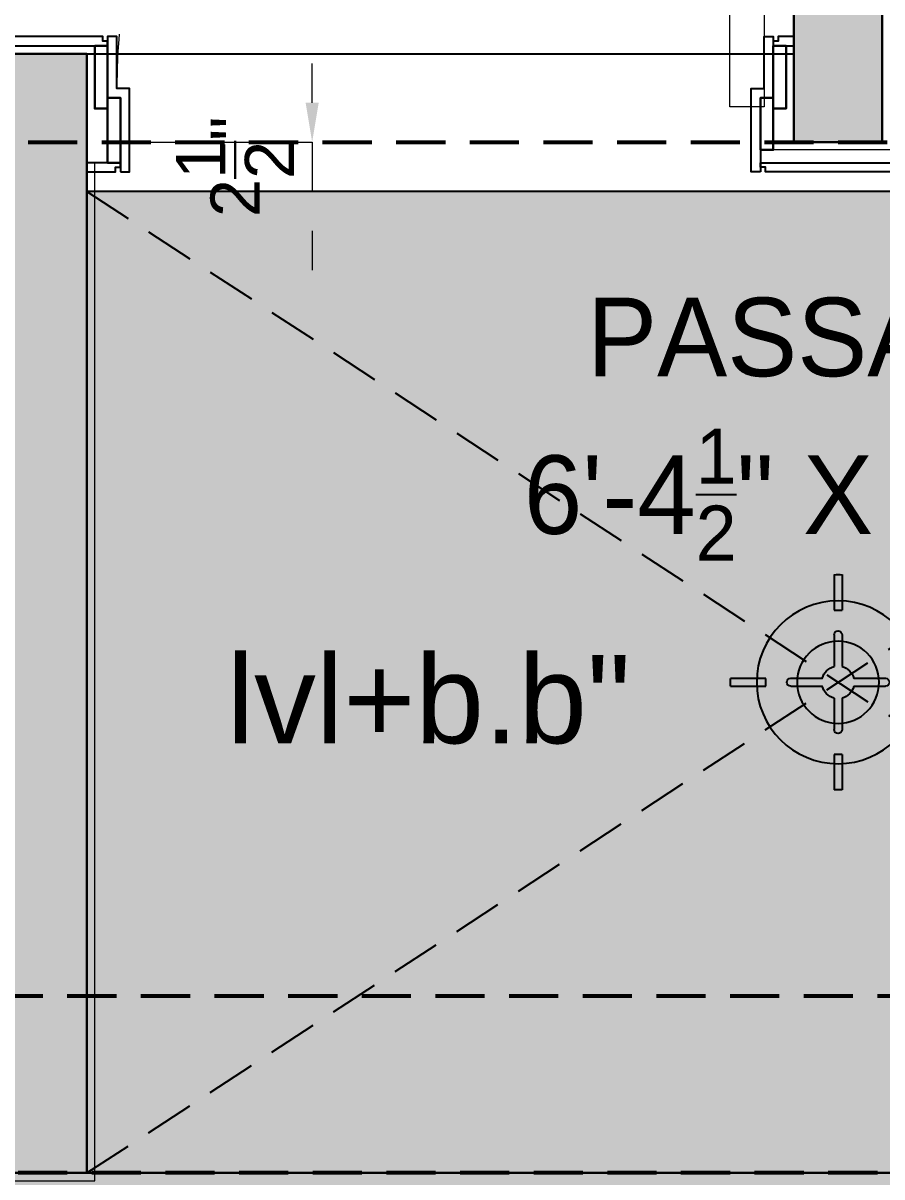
# Model space of a CAD drawing. Header units: inches. Extents: x 50354 to 53215, y -7830 to -6529.
# Drawn here: x 52369.3 to 52413, y -6835.8 to -6777 of the extents above; entities that cross this region are included whole.
import ezdxf

# ---------------------------------------------------------------- set-up
doc = ezdxf.new("R2010")
doc.units = ezdxf.units.IN
doc.header["$MEASUREMENT"] = 0
doc.header["$PDMODE"] = 2
for name, pattern in [('DASHED', [0.75, 0.5, -0.25]), ('DASHED2', [0.375, 0.25, -0.125]), ('HIDDEN', [0.375, 0.25, -0.125])]:
    doc.linetypes.add(name, pattern=pattern)
for name, color, linetype in [('A-ST-02 HATCH', 7, 'Continuous'), ('BEAM', 6, 'DASHED'), ('CEILING', 7, 'Continuous'), ('ELE. TEXT', 7, 'Continuous'), ('ELETRICAL', 6, 'Continuous'), ('granite', 16, 'Continuous'), ('TEXT', 7, 'Continuous')]:
    doc.layers.add(name, color=color, linetype=linetype)
for name, color, linetype, lineweight in [('DIM', 7, 'Continuous', 18), ('door', 251, 'Continuous', 9), ('HATCH', 7, 'Continuous', 18), ('wall', 7, 'Continuous', 30)]:
    doc.layers.add(name, color=color, linetype=linetype, lineweight=lineweight)
doc.layers.add('FUNITURE', color=7, linetype='Continuous', lineweight=15, true_color=0x7d7673)
doc.styles.add('ARIAL', font='arial.ttf')
doc.styles.get("Standard").update_dxf_attribs({"font": 'ARLRDBD.TTF', "height": 3})
doc.dimstyles.new('dim01', dxfattribs={"dimtxt": 5.5, "dimasz": 4, "dimexe": 0, "dimexo": 1, "dimgap": 1, "dimtad": 1, "dimzin": 3, "dimdsep": 46, "dimlunit": 4, "dimtxsty": 'ARIAL', "dimblk": 'ARCHTICK', "dimcen": 4, "dimclrd": 250, "dimclre": 252, "dimclrt": 1, "dimadec": 0, "dimazin": 0, "dimtfac": 1, "dimtix": 1, "dimtmove": 2, "dimatfit": 3, "dimldrblk": 'ARCHTICK', "dimfxl": 1, "dimtolj": 1, "dimtzin": 0, "dimlwd": -1, "dimlwe": -1, "dimarcsym": 0})

# ---------------------------------------------------------------- blocks, each defined once
blk = doc.blocks.new('A$C614923fe')
at = {"layer": 'door', "color": 252}
blk.add_lwpolyline([(-0.47, -0.461), (-2.219, -0.461), (-2.221, 33.438, 0.009223), (-0.47, 33.438)], format="xyb", close=True, dxfattribs=at)
at = {"layer": 'FUNITURE', "linetype": 'HIDDEN', "ltscale": 10}
blk.add_arc((-0.47, 0.47), 32.96, 90.43397, 180, dxfattribs=at)
blk = doc.blocks.new('*D646')
at = {"layer": 'Defpoints', "color": 0, "transparency": 16777216}
for p in [(52372.556, -6783.05), (52372.556, -6785.57), (52384.024, -6785.57)]:
    blk.add_point(p, dxfattribs=at)
at = {"layer": 'DIM', "transparency": 16777216}
for p, q in [((52384.024, -6781.05), (52384.024, -6779.05)), ((52384.024, -6783.05), (52384.024, -6785.57)), ((52384.024, -6787.57), (52384.024, -6789.57))]:
    blk.add_line(p, q, dxfattribs=at)
at = {"layer": 'DIM', "color": 252, "transparency": 16777216}
for p, q in [((52373.556, -6783.05), (52384.024, -6783.05)), ((52373.556, -6785.57), (52384.024, -6785.57))]:
    blk.add_line(p, q, dxfattribs=at)
at = {"layer": 'DIM', "transparency": 16777216}
for points in [[(52383.69, -6781.05), (52384.357, -6781.05), (52384.024, -6783.05)], [(52383.69, -6787.57), (52384.357, -6787.57), (52384.024, -6785.57)]]:
    blk.add_solid(points, dxfattribs=at)
at = {"layer": 'DIM', "color": 1, "lineweight": 30, "transparency": 16777216, "insert": (52380.097, -6784.31), "char_height": 2.5, "attachment_point": 5, "rotation": 90, "style": 'ARIAL'}
blk.add_mtext('\\A1;2{\\H1x;\\S1/2;}"', dxfattribs=at)
blk = doc.blocks.new('_ArchTick')
at = {"color": 0, "linetype": 'ByBlock', "const_width": 0.15}
blk.add_lwpolyline([(-0.5, -0.5), (0.5, 0.5)], dxfattribs=at)
blk = doc.blocks.new('A$C5F573D35')
at = {"color": 1}
for p, q in [((-0.201, 5.483), (-0.201, 3.672)), ((0.201, 5.483), (0.201, 3.672)), ((-0.201, 2.413), (-0.201, 0.802)), ((0.201, 2.413), (0.201, 0.802)), ((-3.672, 0.201), (-5.483, 0.201)), ((-0.802, 0.201), (-2.413, 0.201)), ((2.413, 0.201), (0.802, 0.201)), ((5.483, 0.201), (3.672, 0.201)), ((-3.672, -0.201), (-5.483, -0.201)), ((-0.802, -0.201), (-2.413, -0.201)), ((2.413, -0.201), (0.802, -0.201)), ((5.483, -0.201), (3.672, -0.201)), ((-0.201, -0.802), (-0.201, -2.413)), ((0.201, -0.802), (0.201, -2.413)), ((-0.201, -3.672), (-0.201, -5.483)), ((0.201, -3.672), (0.201, -5.483))]:
    blk.add_line(p, q, dxfattribs=at)
for radius in [4.146, 2.092]:
    blk.add_circle((0, 0), radius, dxfattribs=at)
for centre, radius, start, end in [((0, 0), 5.483, 87.90335, 92.09665), ((0, 0), 3.678, 86.87322, 93.12678), ((0, 2.413), 0.201, 360, 180), ((0, 0), 0.827, 104.03641, 165.96359), ((0, 0), 0.827, 14.03641, 75.96359), ((0, 0), 5.483, 177.90335, 182.09665), ((0, 0), 3.678, 176.87322, 183.12678), ((-2.413, 0), 0.201, 90, 270), ((2.413, 0), 0.201, 270, 90), ((0, 0), 3.678, 356.87322, 3.12678), ((0, 0), 5.483, 357.90335, 2.09665), ((0, 0), 0.827, 194.03641, 255.96359), ((0, 0), 0.827, 284.03641, 345.96359), ((0, -2.413), 0.201, 180, 0), ((0, 0), 3.678, 266.87322, 273.12678), ((0, 0), 5.483, 267.90335, 272.09665)]:
    blk.add_arc(centre, radius, start, end, dxfattribs=at)
blk = doc.blocks.new('*D670')
at = {"layer": 'Defpoints', "color": 0, "transparency": 16777216}
for p in [(52395.271, -6835.55), (52395.021, -6850.55), (52397.677, -6850.55)]:
    blk.add_point(p, dxfattribs=at)
at = {"layer": 'DIM', "color": 252, "transparency": 16777216}
for p, q in [((52396.271, -6835.55), (52397.677, -6835.55)), ((52396.021, -6850.55), (52397.677, -6850.55))]:
    blk.add_line(p, q, dxfattribs=at)
at = {"layer": 'DIM', "transparency": 16777216}
blk.add_line((52397.677, -6837.55), (52397.677, -6848.55), dxfattribs=at)
for points in [[(52397.344, -6837.55), (52398.01, -6837.55), (52397.677, -6835.55)], [(52397.344, -6848.55), (52398.01, -6848.55), (52397.677, -6850.55)]]:
    blk.add_solid(points, dxfattribs=at)
at = {"layer": 'DIM', "color": 1, "lineweight": 30, "transparency": 16777216, "insert": (52395.4, -6843.05), "char_height": 2.5, "attachment_point": 5, "rotation": 90, "style": 'ARIAL'}
blk.add_mtext('\\A1;1\'-3"', dxfattribs=at)
blk = doc.blocks.new('*D727')
at = {"layer": 'Defpoints', "color": 0, "transparency": 16777216}
for p in [(52395.021, -6835.55), (52395.021, -6886.05), (52401.678, -6886.05)]:
    blk.add_point(p, dxfattribs=at)
at = {"layer": 'DIM', "color": 252, "transparency": 16777216}
for p, q in [((52396.021, -6835.55), (52401.678, -6835.55)), ((52396.021, -6886.05), (52401.678, -6886.05))]:
    blk.add_line(p, q, dxfattribs=at)
at = {"layer": 'DIM', "transparency": 16777216}
blk.add_line((52401.678, -6837.55), (52401.678, -6884.05), dxfattribs=at)
for points in [[(52401.345, -6837.55), (52402.011, -6837.55), (52401.678, -6835.55)], [(52401.345, -6884.05), (52402.011, -6884.05), (52401.678, -6886.05)]]:
    blk.add_solid(points, dxfattribs=at)
at = {"layer": 'DIM', "color": 1, "lineweight": 30, "transparency": 16777216, "insert": (52397.751, -6860.8), "char_height": 2.5, "attachment_point": 5, "rotation": 90, "style": 'ARIAL'}
blk.add_mtext('\\A1;4\'-2{\\H1x;\\S1/2;}"', dxfattribs=at)

msp = doc.modelspace()

# ---------------------------------------------------------------- hatches: boundary and pattern name
at = {"layer": 'A-ST-02 HATCH', "ltscale": 5, "transparency": 33554534}
h = msp.add_hatch(color=256, dxfattribs=at)
h.dxf.hatch_style = 1
h.paths.add_polyline_path([(52413.05591, -6622.55013), (52467.05591, -6622.55013), (52467.05591, -6646.55013), (52471.55591, -6646.55013), (52471.55591, -6618.05013), (52350.05591, -6618.05013), (52350.05591, -6646.55013), (52354.55591, -6646.55013), (52354.55591, -6622.55013), (52408.55591, -6622.55013), (52408.55591, -6783.05013), (52413.05591, -6783.05013)])
h.paths.add_polyline_path([(52616.05591, -6939.55013), (52611.55591, -6939.55013), (52611.55591, -7070.05013), (52461.55591, -7070.05013), (52461.55591, -7079.05013), (52616.05591, -7079.05013)])
h.paths.add_polyline_path([(52419.55591, -6939.55013), (52415.05591, -6939.55013), (52415.05591, -7079.05013), (52419.55591, -7079.05013)])
h.paths.add_polyline_path([(52415.05591, -6992.05013), (52391.05591, -6992.05013), (52391.05591, -6996.55013), (52415.05591, -6996.55013)])
h.paths.add_polyline_path([(52415.05591, -7074.55013), (52391.05591, -7074.55013), (52391.05591, -7079.05013), (52415.05591, -7079.05013)])
h.paths.add_polyline_path([(52335.05591, -6917.55013), (52330.55591, -6917.55013), (52330.55591, -6944.05013), (52385.05591, -6944.05013), (52385.05591, -6939.55013), (52335.05591, -6939.55013)])
h.paths.add_polyline_path([(52496.05591, -6835.55013), (52537.55591, -6835.55013), (52537.55591, -6819.05013), (52533.05591, -6819.05013), (52533.05591, -6831.05013), (52453.55591, -6831.05013), (52453.55591, -6813.05013), (52449.05591, -6813.05013), (52449.05591, -6835.55013), (52491.55591, -6835.55013), (52491.55591, -6944.05013), (52496.05591, -6944.05013)])
h.paths.add_polyline_path([(52372.55591, -6778.55013), (52368.05591, -6778.55013), (52368.05591, -6831.05013), (52321.55591, -6831.05013), (52321.55591, -6835.55013), (52330.55591, -6835.55013), (52330.55591, -6859.95013), (52335.05591, -6859.95013), (52335.05591, -6835.55013), (52372.55591, -6835.55013)])
h.paths.add_polyline_path([(52338.05591, -6778.55013), (52288.55591, -6778.55013), (52288.55591, -6642.05013), (52284.05591, -6642.05013), (52284.05591, -6778.55013), (52234.55591, -6778.55013), (52234.55591, -6783.05013), (52284.05591, -6783.05013), (52284.05591, -6831.05013), (52275.05591, -6831.05013), (52275.05591, -6835.55013), (52297.55591, -6835.55013), (52297.55591, -6831.05013), (52288.55591, -6831.05013), (52288.55591, -6783.05013), (52338.05591, -6783.05013)])
h.paths.add_polyline_path([(52537.55591, -6642.05013), (52533.05591, -6642.05013), (52533.05591, -6778.55013), (52449.05591, -6778.55013), (52449.05591, -6783.05013), (52533.05591, -6783.05013), (52533.05591, -6795.05013), (52537.55591, -6795.05013), (52537.55591, -6783.05013)])
at = {"layer": 'HATCH', "lineweight": 30, "true_color": 0x855c3d}
h = msp.add_hatch(color=37, dxfattribs=at)
h.dxf.hatch_style = 1
h.paths.add_polyline_path([(52449.05593, -6785.57008), (52372.55593, -6785.57008), (52372.55591, -6835.55013), (52449.05591, -6835.55013)])
at = {"layer": 'HATCH', "lineweight": 30, "true_color": 0xece7da}
h = msp.add_hatch(color=254, dxfattribs=at)
h.dxf.hatch_style = 1
h.paths.add_polyline_path([(52430.88591, -6865.05013), (52430.88591, -6835.55013), (52359.15591, -6835.55013), (52359.15591, -6936.55013), (52462.88591, -6936.55013), (52462.88591, -6865.05013)])

# ---------------------------------------------------------------- linework, layer by layer
at = {"layer": 'BEAM', "color": 240, "lineweight": 53, "ltscale": 5, "true_color": 0xed1f24}
for points in [[(52449.05591, -6783.05013), (52449.05591, -6826.55013), (52290.80591, -6826.55013), (52290.80591, -6783.05013)], [(52342.55591, -6936.55013), (52491.55591, -6936.55013), (52491.55591, -6835.55013), (52342.55591, -6835.55013)]]:
    msp.add_lwpolyline(points, close=True, dxfattribs=at)
at = {"layer": 'CEILING', "ltscale": 5}
for points in [[(52366.44091, -6778.15013), (52373.60591, -6778.15023), (52373.60591, -6777.91518), (52373.35591, -6777.91518), (52373.35592, -6777.68023), (52366.69092, -6777.68013), (52366.69091, -6777.91508), (52366.44091, -6777.91508), (52366.44091, -6778.15002)], [(52407.50591, -6778.15013), (52408.55591, -6778.15014), (52408.55591, -6777.68014), (52407.75592, -6777.68013), (52407.75591, -6777.91508), (52407.50591, -6777.91508), (52407.50591, -6778.15002)], [(52338.05591, -6778.55013), (52408.55591, -6778.55013)], [(52374.25591, -6784.10016), (52372.55591, -6784.10014), (52372.55591, -6784.57014), (52374.0059, -6784.57015), (52374.00591, -6784.33521), (52374.25591, -6784.33521), (52374.25591, -6784.10026)], [(52406.8559, -6784.10013), (52414.75591, -6784.10002), (52414.75591, -6784.33508), (52414.50591, -6784.33508), (52414.50592, -6784.57003), (52407.10591, -6784.57012), (52407.10591, -6784.33518), (52406.85591, -6784.33518), (52406.8559, -6784.10023)]]:
    msp.add_lwpolyline(points, dxfattribs=at)
for points in [[(52374.25591, -6784.57013), (52374.72591, -6784.57013), (52374.72591, -6780.33013), (52374.07591, -6780.33013), (52374.07591, -6777.68024), (52373.60591, -6777.68023), (52373.60591, -6780.80013), (52374.25591, -6780.80013)], [(52406.85591, -6784.57013), (52406.38591, -6784.57013), (52406.38591, -6780.33013), (52407.03591, -6780.33013), (52407.03591, -6777.68024), (52407.50591, -6777.68023), (52407.50591, -6780.80013), (52406.85591, -6780.80013)], [(52372.55591, -6835.55013), (52449.05591, -6835.55013), (52449.05593, -6785.57008), (52372.55593, -6785.57008)]]:
    msp.add_lwpolyline(points, close=True, dxfattribs=at)
at = {"layer": 'CEILING'}
msp.add_lwpolyline([(52359.15591, -6835.55013), (52359.15591, -6936.55013), (52462.88591, -6936.55013), (52462.88591, -6865.05013), (52430.88591, -6865.05013), (52430.88591, -6835.55013)], close=True, dxfattribs=at)
at = {"layer": 'ELETRICAL', "color": 7, "linetype": 'DASHED2', "ltscale": 10}
for points in [[(52372.55591, -6835.55013), (52449.05593, -6785.57008)], [(52372.55593, -6785.57008), (52449.05591, -6835.55013)]]:
    msp.add_lwpolyline(points, dxfattribs=at)
at = {"layer": 'FUNITURE', "ltscale": 20}
msp.add_line((52414.10591, -6783.45013), (52407.50591, -6783.45013), dxfattribs=at)
for points in [[(52372.95591, -6778.15013), (52366.76591, -6778.15013)], [(52408.15591, -6778.15013), (52408.55591, -6778.15013)], [(52330.55591, -6859.95013), (52330.55591, -6860.35013), (52335.45591, -6860.35013), (52335.45591, -6835.95013), (52372.95591, -6835.95013), (52372.95591, -6784.10013), (52373.60591, -6784.10013)]]:
    msp.add_lwpolyline(points, dxfattribs=at)
at = {"layer": 'granite', "lineweight": 30}
for points in [[(52372.95591, -6778.15013), (52373.60591, -6778.15013), (52373.60591, -6781.34829), (52372.95591, -6781.34829)], [(52408.15591, -6778.15013), (52407.50591, -6778.15013), (52407.50591, -6781.34829), (52408.15591, -6781.34829)], [(52374.25591, -6780.80013), (52373.60591, -6780.80013), (52373.60591, -6784.10013), (52374.25591, -6784.10013)], [(52406.85591, -6780.80013), (52407.50591, -6780.80013), (52407.50591, -6783.45013), (52406.85591, -6783.45013)]]:
    msp.add_lwpolyline(points, close=True, dxfattribs=at)
at = {"layer": 'wall', "ltscale": 20}
for p, q in [((52372.55591, -6778.55013), (52368.05591, -6778.55013)), ((52372.55591, -6778.55013), (52372.55591, -6835.55013)), ((52372.55591, -6835.55013), (52335.05591, -6835.55013))]:
    msp.add_line(p, q, dxfattribs=at)
msp.add_lwpolyline([(52467.05591, -6622.55013), (52413.05591, -6622.55013), (52413.05591, -6783.05013), (52408.55591, -6783.05013), (52408.55591, -6622.55013)], dxfattribs=at)

# ---------------------------------------------------------------- block references
at = {"layer": 'ELETRICAL', "ltscale": 8, "xscale": -1}
msp.add_blockref('A$C5F573D35', (52410.80592, -6810.5601), dxfattribs=at)
at = {"layer": 'FUNITURE', "ltscale": 20}
msp.add_blockref('A$C614923fe', (52407.50591, -6780.80013), dxfattribs=at)

# ---------------------------------------------------------------- texts
at = {"layer": 'ELE. TEXT', "color": 5, "ltscale": 7, "insert": (52379.67322, -6809.16784), "char_height": 4.5, "attachment_point": 1}
msp.add_mtext('{\\fArial Baltic|b0|i0|c0|p34;lvl+b.b"}', dxfattribs=at)
at = {"layer": 'TEXT', "ltscale": 20, "insert": (52410.80591, -6797.66907), "char_height": 4, "attachment_point": 5}
msp.add_mtext_dynamic_manual_height_columns('\\A1;PASSAGE \\P6\'-4{\\H0.7x;\\S1/2;}" X 4\'-4{\\H0.7x;\\S1/2;}"', width=34.6481824, gutter_width=1.15, heights=[0], dxfattribs=at)

# ---------------------------------------------------------------- dimensions: what is measured, and where the dimension line sits
at = {"layer": 'DIM', "color": 6, "lineweight": 30}
for base, p1, p2, picture, middle in [((52384.02371, -6785.57008), (52372.55591, -6783.05013), (52372.55593, -6785.57008), '*D646', (52380.09681, -6784.3101)), ((52397.67689, -6850.55013), (52395.27091, -6835.55013), (52395.02091, -6850.55013), '*D670', (52395.3996, -6843.05013)), ((52401.6781, -6886.05013), (52395.02091, -6835.55013), (52395.02091, -6886.05013), '*D727', (52397.7512, -6860.80013))]:
    dim = msp.add_linear_dim(base=base, p1=p1, p2=p2, angle=90, dimstyle='dim01', override={"dimtxt": 2.5, "dimasz": 2, "dimdec": 1, "dimsah": 1, "dimclrd": 256, "dimfxl": 0.125}, dxfattribs=at)
    dim.commit()
    dim.dimension.update_dxf_attribs({"geometry": picture, "text_midpoint": middle})

doc.saveas('drawing.dxf')
